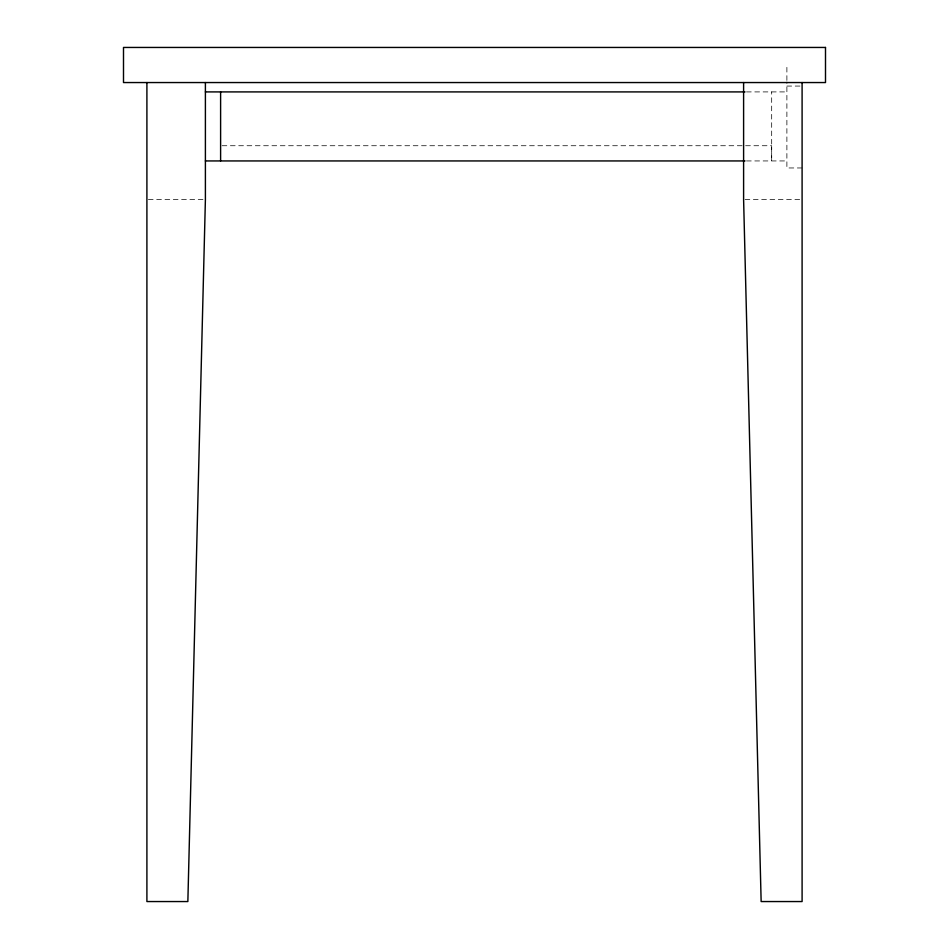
<?xml version="1.0" encoding="UTF-8"?>
<svg xmlns="http://www.w3.org/2000/svg" width="949" height="949" viewBox="0 0 949 949"><rect width="100%" height="100%" fill="white"/><g stroke="black" fill="none" stroke-linecap="round" stroke-linejoin="round"><path stroke-width="0.71" stroke-dasharray="4.75 3.56" d="M786.887 86.062L800.719 86.062M746.495 91.911L786.887 91.911M222.09 145.731L771.679 145.731L771.679 160.939L771.679 91.911M746.495 160.939L786.887 160.939M802.095 167.961L786.887 167.961L786.887 81.97M148.364 199.551L203.94 199.551M745.06 199.551L802.095 199.551M786.887 67.343L786.887 80.499"/><path stroke-width="1.42" d="M205.399 91.911L745.012 91.911M205.399 160.939L745.012 160.939M802.095 82.551L802.095 901.55L761.145 901.55L743.601 199.551L743.601 82.551M220.607 91.911L220.607 160.939M205.399 82.551L205.399 199.551L187.855 901.55L146.905 901.55L146.905 82.551M825.5 47.45L123.5 47.45L123.5 82.551L825.5 82.551L825.5 47.45"/></g></svg>
